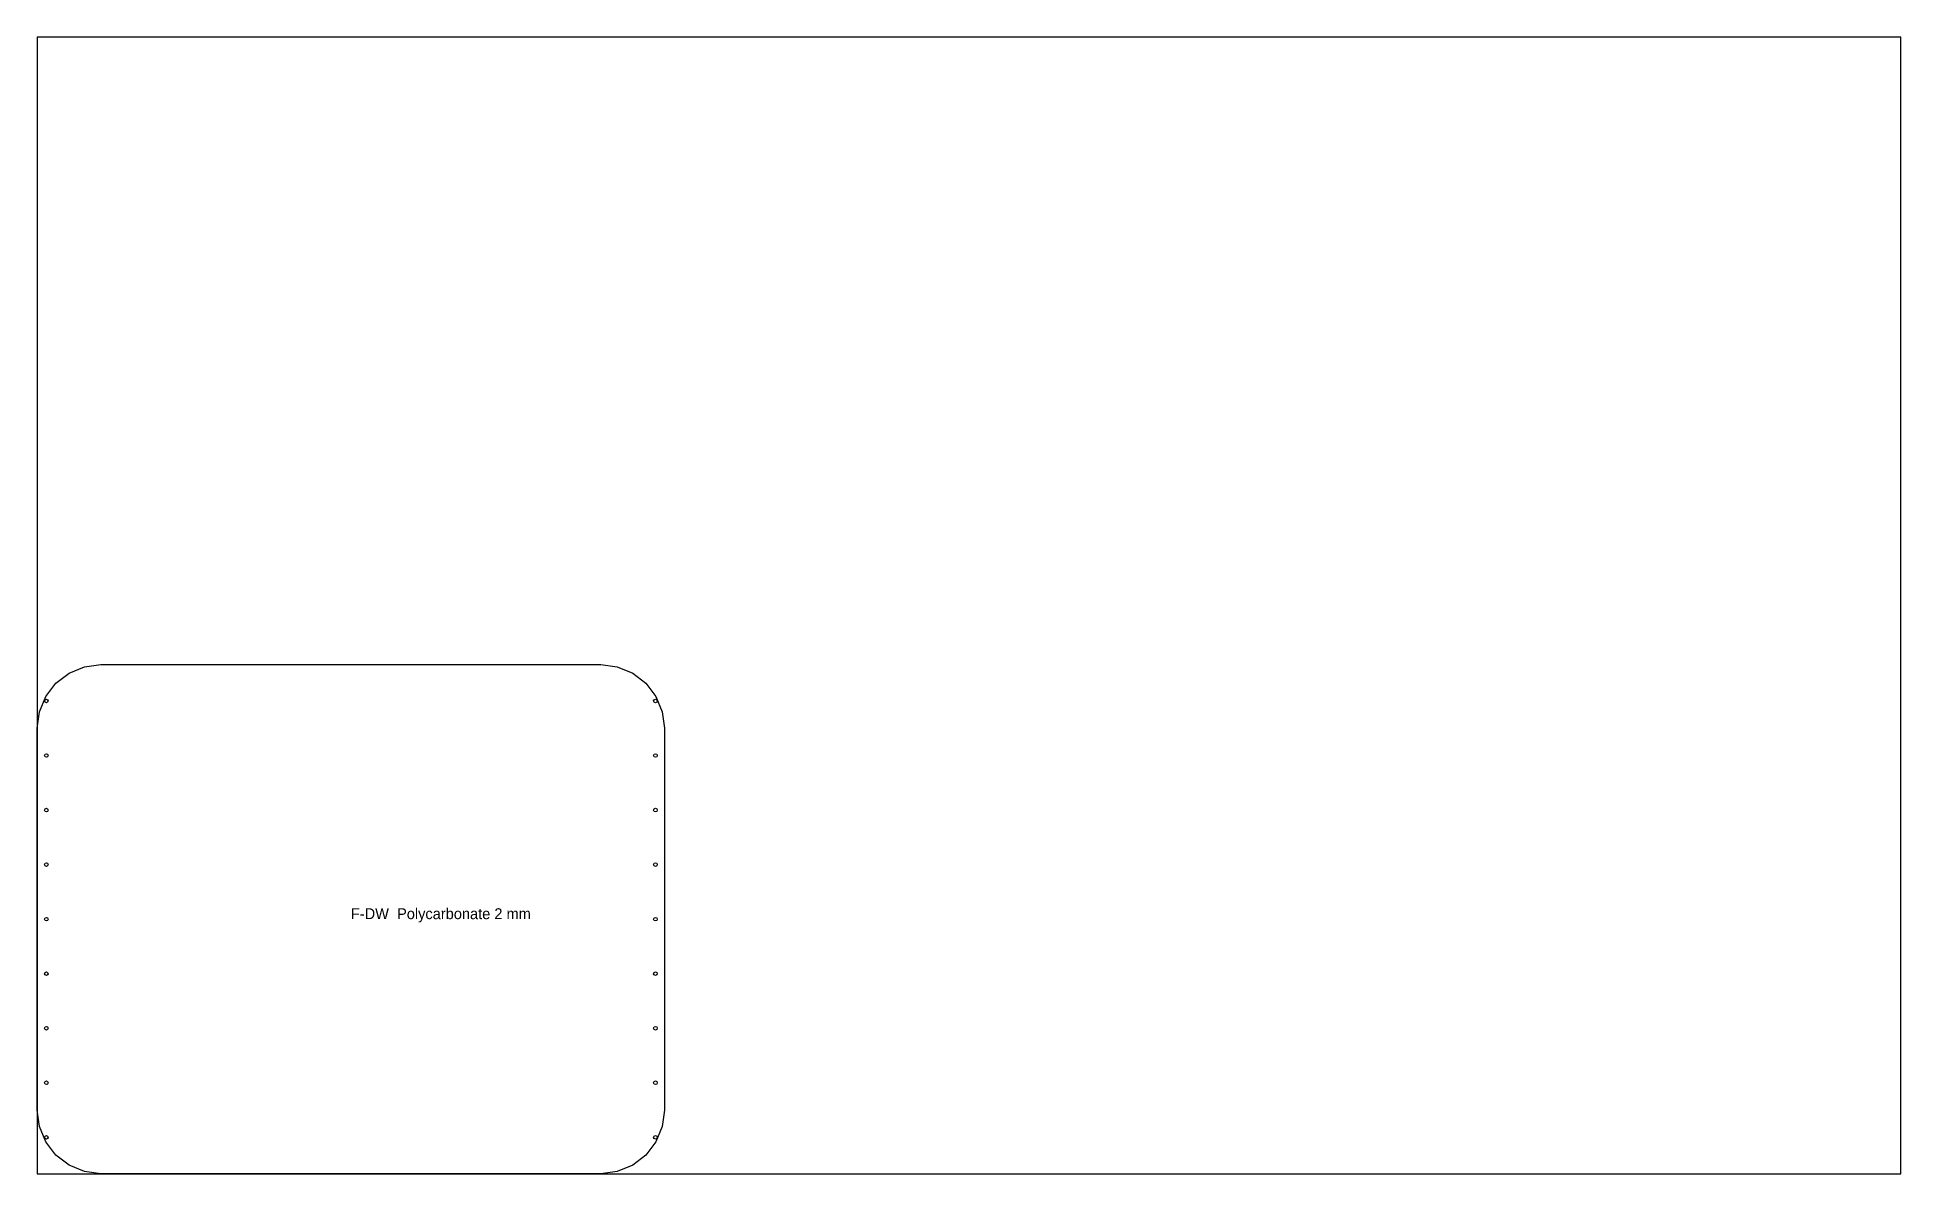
# Model space of a CAD drawing. Header units: millimetres. Extents: x 0 to 2050, y 0 to 1250.
import ezdxf

# ---------------------------------------------------------------- set-up
doc = ezdxf.new("R2010")
doc.units = ezdxf.units.MM
doc.layers.add('CUT', color=7, linetype='CONTINUOUS')
doc.layers.add('ETCH', color=8, linetype='CONTINUOUS')

msp = doc.modelspace()

# ---------------------------------------------------------------- linework, layer by layer
at = {"layer": 'CUT'}
msp.add_lwpolyline([(0, 70), (0, 490), (2.4, 508.1), (9.4, 525), (20.5, 539.5), (35, 550.6), (51.9, 557.6), (70, 560), (620, 560), (638.1, 557.6), (655, 550.6), (669.5, 539.5), (680.6, 525), (687.6, 508.1), (690, 490), (690, 70), (687.6, 51.9), (680.6, 35), (669.5, 20.5), (655, 9.4), (638.1, 2.4), (620, 0), (70, 0), (51.9, 2.4), (35, 9.4), (20.5, 20.5), (9.4, 35), (2.4, 51.9), (0, 70)], close=True, dxfattribs=at)
for centre in [(10, 520), (680, 520), (10, 460), (680, 460), (10, 400), (680, 400), (10, 340), (680, 340), (10, 280), (680, 280), (10, 220), (680, 220), (10, 160), (680, 160), (10, 100), (680, 100), (10, 40), (680, 40)]:
    msp.add_circle(centre, 2, dxfattribs=at)
at = {"layer": 'ETCH'}
msp.add_lwpolyline([(0, 0), (2050, 0), (2050, 1250), (0, 1250)], close=True, dxfattribs=at)

# ---------------------------------------------------------------- texts
msp.add_text('F-DW  Polycarbonate 2 mm', height=12, dxfattribs=at).set_placement((345, 280))

doc.saveas('drawing.dxf')
